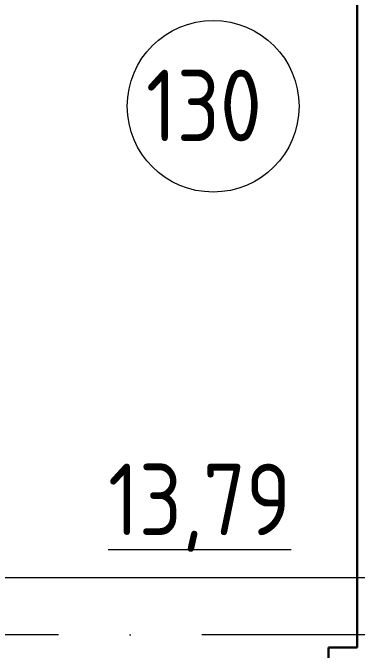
# Model space of a CAD drawing. Header units: millimetres. Extents: x -695119 to 412940, y -249585 to 622758.
# Drawn here: x 31699 to 32902, y 69581 to 71810 of the extents above; entities that cross this region are included whole.
import ezdxf
from ezdxf import colors
from ezdxf.entities.mleader import LeaderData, LeaderLine
from ezdxf.math import Vec2, Vec3

# ---------------------------------------------------------------- set-up
doc = ezdxf.new("R2010")
doc.units = ezdxf.units.MM
doc.linetypes.add('ADSK_Линия сетки', pattern=[25, 20, -2.5, 0, -2.5])
doc.linetypes.add('ADSK_Сверху', pattern=[450, 300, -150])
for name, color, linetype, lineweight in [('Линии', 7, 'Continuous', 9), ('Марки помещений', 8, 'Continuous', 20), ('Оси', 252, 'Continuous', 9), ('Стены наружные', 252, 'Continuous', 18)]:
    doc.layers.add(name, color=color, linetype=linetype, lineweight=lineweight)
doc.styles.add('GOST Common_3', font='', dxfattribs={"height": 3.5})
doc.styles.add('GOST-2.304_Type-B_shrink', font='', dxfattribs={"width": 0.8})
doc.styles.get('GOST Common_3').set_extended_font_data('GOST type B')
doc.styles.get('GOST-2.304_Type-B_shrink').set_extended_font_data('GOST type B')

# ---------------------------------------------------------------- blocks, each defined once
blk = doc.blocks.new('1 этаж')
at = {"layer": 'Линии', "color": 251, "linetype": 'ADSK_Сверху', "ltscale": 100, "true_color": 0x636466}
blk.add_line((-15072.8, -11341.7), (-4252.8, -11341.7), dxfattribs=at)
at = {"layer": 'Марки помещений', "color": 251, "true_color": 0x636466}
blk.add_circle((-12551.1, -9693.8), 300, dxfattribs=at)
at = {"layer": 'Оси', "color": 251, "linetype": 'ADSK_Линия сетки', "ltscale": 100, "true_color": 0x636466}
blk.add_line((4409.5, -11541.7), (-72530.1, -11541.7), dxfattribs=at)
at = {"layer": 'Стены наружные', "color": 251, "lineweight": 30, "true_color": 0x636466}
for p, q in [((-12047.8, -5371.7), (-12047.8, -11586.7)), ((-12147.8, -11586.7), (-12147.8, -11686.7)), ((-12047.8, -11586.7), (-12147.8, -11586.7))]:
    blk.add_line(p, q, dxfattribs=at)
at = {"layer": 'Марки помещений', "color": 251, "true_color": 0x636466, "style": 'GOST Common_3', "width": 0.9}
for s, p in [('130', (-12786, -9816)), ('%%U13,79', (-12918.2, -11193.5))]:
    blk.add_text(s, height=250, dxfattribs=at).set_placement(p)

msp = doc.modelspace()

# ---------------------------------------------------------------- block references
msp.add_blockref('1 этаж', (44950.089, 81176.937))

# ---------------------------------------------------------------- next in the draw order: leaders
ml = msp.add_multileader_mtext('Standard')
ml.set_content('Фрагмент А. Смотри лист 6', color=256, style='GOST-2.304_Type-B_shrink')
ml.set_leader_properties()
ml.build(insert=Vec2(0, 0))
ctx = ml.context
ctx.base_point, ctx.char_height, ctx.plane_origin = Vec3(26162.049, 80256.823), 500, Vec3(17670.498, 70774.618)
notes = []
notes.append((ctx, [(0, (1, 1, 0), (24735.96, 80256.823), (1, 0), 1426.09, [(0, [(17670.498, 70774.618)], 0, [])])]))
ctx.mtext.insert, ctx.mtext.flow_direction = Vec3(26164.049, 80590.156), 5
ctx.mtext.has_bg_fill, ctx.mtext.bg_color, ctx.mtext.bg_scale_factor, ctx.mtext.bg_transparency, ctx.mtext.use_window_bg_color = 1, -1027028792, 1.5, 0, 1
for ctx, leaders in notes:
    for number, flags, end, landing, length, lines in leaders:
        leader = LeaderData()
        leader.index, (leader.has_last_leader_line, leader.has_dogleg_vector, leader.attachment_direction) = number, flags
        leader.last_leader_point, leader.dogleg_vector, leader.dogleg_length = Vec3(end), Vec3(landing), length
        for number, points, colour, breaks in lines:
            line = LeaderLine()
            line.index, line.vertices, line.color, line.breaks = number, Vec3.list(points), colors.encode_raw_color(colour), breaks
            leader.lines.append(line)
        ctx.leaders.append(leader)

doc.saveas('drawing.dxf')
